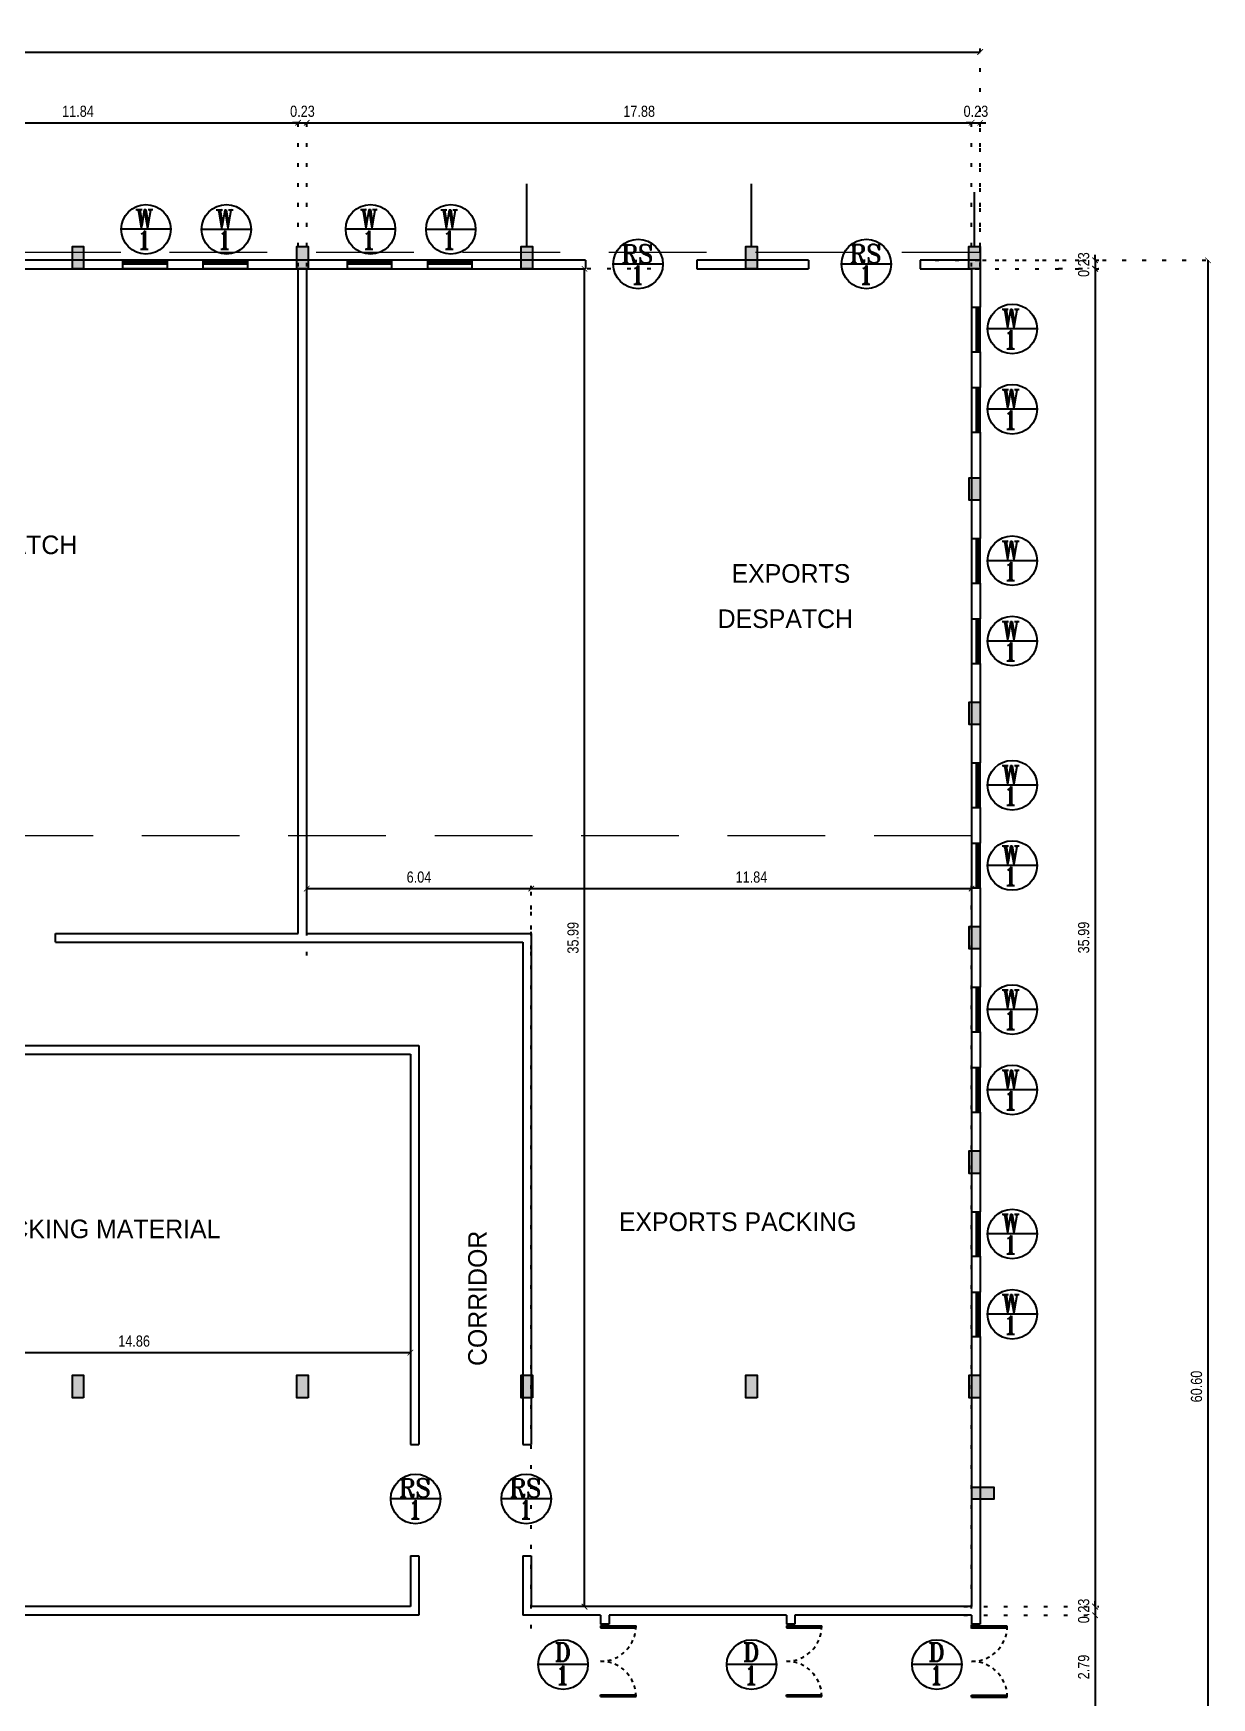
# Model space of a CAD drawing. Header units: metres. Extents: x 1422408 to 2267428, y 4130 to 80428.
# Drawn here: x 2267254.27 to 2267285.96, y 4234.77 to 4279.55 of the extents above; entities that cross this region are included whole.
import ezdxf

# ---------------------------------------------------------------- set-up
doc = ezdxf.new("R2010")
doc.units = ezdxf.units.M
doc.header["$LTSCALE"] = 3.5
doc.header["$MEASUREMENT"] = 0
doc.linetypes.add('DOT2', pattern=[0.125, 0, -0.125])
doc.linetypes.add('HIDDEN', pattern=[0.375, 0.25, -0.125])
doc.layers.get('0').update_dxf_attribs({"linetype": 'CONTINUOUS'})
doc.layers.get('DEFPOINTS').update_dxf_attribs({"linetype": 'CONTINUOUS'})
doc.layers.add('BEAM', color=8, linetype='HIDDEN', lineweight=0)
doc.layers.add('Building', color=7, linetype='CONTINUOUS', lineweight=13)
for name, color, linetype in [('COL', 2, 'CONTINUOUS'), ('DIM1', 5, 'CONTINUOUS'), ('DOOR', 8, 'CONTINUOUS'), ('ED', 30, 'CONTINUOUS'), ('TEXT', 4, 'CONTINUOUS'), ('TEXT1', 7, 'CONTINUOUS'), ('WALL', 125, 'CONTINUOUS'), ('WIN', 8, 'CONTINUOUS'), ('window', 252, 'CONTINUOUS')]:
    doc.layers.add(name, color=color, linetype=linetype)
doc.styles.add('D', font='romant.shx', dxfattribs={"width": 0.96, "height": 3.5})
doc.styles.add('ID', font='GOTHIC.TTF', dxfattribs={"width": 0.85})
doc.dimstyles.new('1-100-ID', dxfattribs={"dimtxt": 0.3, "dimasz": 0.15, "dimexe": 0.1, "dimexo": 0.06, "dimgap": 0.15, "dimtad": 1, "dimzin": 3, "dimdsep": 46, "dimtxsty": 'ID', "dimblk": 'ARCHTICK', "dimcen": 0, "dimclrd": 252, "dimclre": 252, "dimclrt": 3, "dimadec": 0, "dimazin": 0, "dimtfac": 1, "dimtix": 1, "dimtmove": 2, "dimatfit": 3, "dimldrblk": 'OPEN90', "dimfxl": 0, "dimtolj": 1, "dimtzin": 0, "dimarcsym": 0})

# ---------------------------------------------------------------- blocks, each defined once
blk = doc.blocks.new('c11')
at = {"layer": 'COL'}
blk.add_hatch(color=256, dxfattribs=at).paths.add_polyline_path([(0, -150), (0, 150), (600, 150), (600, -150)])
blk.add_lwpolyline([(0, -150), (0, 150), (600, 150), (600, -150)], close=True, dxfattribs=at)
blk = doc.blocks.new('60DD')
at = {"layer": 'DOOR'}
for p, q in [((1.5, 0), (3, 0)), ((1.5, 0), (1.5, -28.6)), ((3, 0), (3, -28.6)), ((58.6, 0), (57.1, 0)), ((57.1, 0), (57.1, -28.6)), ((58.6, 0), (58.6, -28.6))]:
    blk.add_line(p, q, dxfattribs=at)
at = {"layer": 'DOOR', "linetype": 'HIDDEN'}
for centre, start, end in [((1.5, 0), 270, 0), ((58.6, 0), 180, 270)]:
    blk.add_arc(centre, 28.6, start, end, dxfattribs=at)
blk = doc.blocks.new('WIN 1')
at = {"layer": 'DIM1'}
blk.add_line((667, 0), (-667, 0), dxfattribs=at)
blk.add_circle((0, 0), 667, dxfattribs=at)
at = {"layer": 'TEXT1', "style": 'D', "width": 0.96}
for s, p in [('W', (-292, 29)), ('1', (-249, -537))]:
    blk.add_text(s, height=500, dxfattribs=at).set_placement(p)
blk = doc.blocks.new('_ArchTick')
at = {"color": 0, "linetype": 'ByBlock', "const_width": 0.15}
blk.add_lwpolyline([(-0.5, -0.5), (0.5, 0.5)], dxfattribs=at)
blk = doc.blocks.new('*D282')
at = {"layer": 'DEFPOINTS', "color": 0, "transparency": 16777216}
for p in [(2267261.39, 4277.139), (2267249.547, 4273.208), (2267261.39, 4273.208)]:
    blk.add_point(p, dxfattribs=at)
at = {"layer": 'ED', "color": 252, "linetype": 'DOT2', "lineweight": -2, "transparency": 16777216}
for p, q in [((2267249.547, 4273.268), (2267249.547, 4277.239)), ((2267261.39, 4273.268), (2267261.39, 4277.239))]:
    blk.add_line(p, q, dxfattribs=at)
at = {"layer": 'ED', "color": 252, "lineweight": -2, "transparency": 16777216}
blk.add_line((2267249.547, 4277.139), (2267261.39, 4277.139), dxfattribs=at)
at = {"layer": 'ED', "color": 252, "lineweight": -2, "transparency": 16777216, "xscale": 0.15, "yscale": 0.15, "zscale": 0.15, "rotation": 180}
blk.add_blockref('_ArchTick', (2267249.547, 4277.139), dxfattribs=at)
at = {"layer": 'ED', "color": 252, "lineweight": -2, "transparency": 16777216, "xscale": 0.15, "yscale": 0.15, "zscale": 0.15}
blk.add_blockref('_ArchTick', (2267261.39, 4277.139), dxfattribs=at)
at = {"layer": 'ED', "color": 3, "transparency": 16777216, "insert": (2267255.469, 4277.446), "char_height": 0.3, "attachment_point": 5, "style": 'ID'}
blk.add_mtext('\\A1;11.84', dxfattribs=at)
blk = doc.blocks.new('_Open90')
at = {"color": 0, "linetype": 'ByBlock', "lineweight": -2}
for p, q in [((0, 0), (-1, 0)), ((-0.5, 0.5), (0, 0)), ((0, 0), (-0.5, -0.5))]:
    blk.add_line(p, q, dxfattribs=at)
blk = doc.blocks.new('*D283')
at = {"layer": 'DEFPOINTS', "color": 0, "transparency": 16777216}
for p in [(2267261.62, 4277.139), (2267261.39, 4273.208), (2267261.62, 4273.208)]:
    blk.add_point(p, dxfattribs=at)
at = {"layer": 'ED', "color": 252, "lineweight": -2, "transparency": 16777216}
for p, q in [((2267261.39, 4277.139), (2267261.24, 4277.139)), ((2267261.39, 4277.139), (2267261.62, 4277.139)), ((2267261.62, 4277.139), (2267261.77, 4277.139))]:
    blk.add_line(p, q, dxfattribs=at)
at = {"layer": 'ED', "color": 252, "linetype": 'DOT2', "lineweight": -2, "transparency": 16777216}
for p, q in [((2267261.39, 4273.268), (2267261.39, 4277.239)), ((2267261.62, 4273.268), (2267261.62, 4277.239))]:
    blk.add_line(p, q, dxfattribs=at)
at = {"layer": 'ED', "color": 252, "lineweight": -2, "transparency": 16777216, "xscale": 0.15, "yscale": 0.15, "zscale": 0.15}
blk.add_blockref('_ArchTick', (2267261.39, 4277.139), dxfattribs=at)
at = {"layer": 'ED', "color": 252, "lineweight": -2, "transparency": 16777216, "xscale": 0.15, "yscale": 0.15, "zscale": 0.15, "rotation": 180}
blk.add_blockref('_ArchTick', (2267261.62, 4277.139), dxfattribs=at)
at = {"layer": 'ED', "color": 3, "transparency": 16777216, "insert": (2267261.505, 4277.446), "char_height": 0.3, "attachment_point": 5, "style": 'ID'}
blk.add_mtext('\\A1;0.23', dxfattribs=at)
blk = doc.blocks.new('*D284')
at = {"layer": 'DEFPOINTS', "color": 0, "transparency": 16777216}
for p in [(2267279.5, 4277.139), (2267261.62, 4273.208), (2267279.5, 4273.208)]:
    blk.add_point(p, dxfattribs=at)
at = {"layer": 'ED', "color": 252, "linetype": 'DOT2', "lineweight": -2, "transparency": 16777216}
for p, q in [((2267261.62, 4273.268), (2267261.62, 4277.239)), ((2267279.5, 4273.268), (2267279.5, 4277.239))]:
    blk.add_line(p, q, dxfattribs=at)
at = {"layer": 'ED', "color": 252, "lineweight": -2, "transparency": 16777216}
blk.add_line((2267261.62, 4277.139), (2267279.5, 4277.139), dxfattribs=at)
at = {"layer": 'ED', "color": 252, "lineweight": -2, "transparency": 16777216, "xscale": 0.15, "yscale": 0.15, "zscale": 0.15, "rotation": 180}
blk.add_blockref('_ArchTick', (2267261.62, 4277.139), dxfattribs=at)
at = {"layer": 'ED', "color": 252, "lineweight": -2, "transparency": 16777216, "xscale": 0.15, "yscale": 0.15, "zscale": 0.15}
blk.add_blockref('_ArchTick', (2267279.5, 4277.139), dxfattribs=at)
at = {"layer": 'ED', "color": 3, "transparency": 16777216, "insert": (2267270.56, 4277.446), "char_height": 0.3, "attachment_point": 5, "style": 'ID'}
blk.add_mtext('\\A1;17.88', dxfattribs=at)
blk = doc.blocks.new('*D285')
at = {"layer": 'DEFPOINTS', "color": 0, "transparency": 16777216}
for p in [(2267279.73, 4277.139), (2267279.5, 4273.208), (2267279.73, 4273.208)]:
    blk.add_point(p, dxfattribs=at)
at = {"layer": 'ED', "color": 252, "lineweight": -2, "transparency": 16777216}
for p, q in [((2267279.5, 4277.139), (2267279.35, 4277.139)), ((2267279.5, 4277.139), (2267279.73, 4277.139)), ((2267279.73, 4277.139), (2267279.88, 4277.139))]:
    blk.add_line(p, q, dxfattribs=at)
at = {"layer": 'ED', "color": 252, "linetype": 'DOT2', "lineweight": -2, "transparency": 16777216}
for p, q in [((2267279.5, 4273.268), (2267279.5, 4277.239)), ((2267279.73, 4273.268), (2267279.73, 4277.239))]:
    blk.add_line(p, q, dxfattribs=at)
at = {"layer": 'ED', "color": 252, "lineweight": -2, "transparency": 16777216, "xscale": 0.15, "yscale": 0.15, "zscale": 0.15}
blk.add_blockref('_ArchTick', (2267279.5, 4277.139), dxfattribs=at)
at = {"layer": 'ED', "color": 252, "lineweight": -2, "transparency": 16777216, "xscale": 0.15, "yscale": 0.15, "zscale": 0.15, "rotation": 180}
blk.add_blockref('_ArchTick', (2267279.73, 4277.139), dxfattribs=at)
at = {"layer": 'ED', "color": 3, "transparency": 16777216, "insert": (2267279.615, 4277.446), "char_height": 0.3, "attachment_point": 5, "style": 'ID'}
blk.add_mtext('\\A1;0.23', dxfattribs=at)
blk = doc.blocks.new('*D289')
at = {"layer": 'DEFPOINTS', "color": 0, "transparency": 16777216}
for p in [(2267279.73, 4279.041), (2267191.967, 4273.61), (2267279.73, 4273.61)]:
    blk.add_point(p, dxfattribs=at)
at = {"layer": 'ED', "color": 252, "linetype": 'DOT2', "lineweight": -2, "transparency": 16777216}
for p, q in [((2267191.967, 4273.67), (2267191.967, 4279.141)), ((2267279.73, 4273.67), (2267279.73, 4279.141))]:
    blk.add_line(p, q, dxfattribs=at)
at = {"layer": 'ED', "color": 252, "lineweight": -2, "transparency": 16777216}
blk.add_line((2267191.967, 4279.041), (2267279.73, 4279.041), dxfattribs=at)
at = {"layer": 'ED', "color": 252, "lineweight": -2, "transparency": 16777216, "xscale": 0.15, "yscale": 0.15, "zscale": 0.15, "rotation": 180}
blk.add_blockref('_ArchTick', (2267191.967, 4279.041), dxfattribs=at)
at = {"layer": 'ED', "color": 252, "lineweight": -2, "transparency": 16777216, "xscale": 0.15, "yscale": 0.15, "zscale": 0.15}
blk.add_blockref('_ArchTick', (2267279.73, 4279.041), dxfattribs=at)
at = {"layer": 'ED', "color": 3, "transparency": 16777216, "insert": (2267235.849, 4279.349), "char_height": 0.3, "attachment_point": 5, "style": 'ID'}
blk.add_mtext('\\A1;87.76', dxfattribs=at)
blk = doc.blocks.new('*D302')
at = {"layer": 'DEFPOINTS', "color": 0, "transparency": 16777216}
for p in [(2267278.458, 4273.439), (2267278.458, 4273.208), (2267282.821, 4273.208)]:
    blk.add_point(p, dxfattribs=at)
at = {"layer": 'ED', "color": 252, "lineweight": -2, "transparency": 16777216}
for p, q in [((2267282.821, 4273.439), (2267282.821, 4273.589)), ((2267282.821, 4273.439), (2267282.821, 4273.208)), ((2267282.821, 4273.208), (2267282.821, 4273.058))]:
    blk.add_line(p, q, dxfattribs=at)
at = {"layer": 'ED', "color": 252, "linetype": 'DOT2', "lineweight": -2, "transparency": 16777216}
for p, q in [((2267278.518, 4273.439), (2267282.921, 4273.439)), ((2267278.518, 4273.208), (2267282.921, 4273.208))]:
    blk.add_line(p, q, dxfattribs=at)
at = {"layer": 'ED', "color": 252, "lineweight": -2, "transparency": 16777216, "xscale": 0.15, "yscale": 0.15, "zscale": 0.15}
for p, rotation in [((2267282.821, 4273.439), 270), ((2267282.821, 4273.208), 90)]:
    blk.add_blockref('_ArchTick', p, dxfattribs=dict(at, rotation=rotation))
at = {"layer": 'ED', "color": 3, "transparency": 16777216, "insert": (2267282.514, 4273.323), "char_height": 0.3, "attachment_point": 5, "rotation": 90, "style": 'ID'}
blk.add_mtext('\\A1;0.23', dxfattribs=at)
blk = doc.blocks.new('*D303')
at = {"layer": 'DEFPOINTS', "color": 0, "transparency": 16777216}
for p in [(2267281.78, 4273.214), (2267282.821, 4237.224), (2267282.821, 4237.224)]:
    blk.add_point(p, dxfattribs=at)
at = {"layer": 'ED', "color": 252, "linetype": 'DOT2', "lineweight": -2, "transparency": 16777216}
for p, q in [((2267281.84, 4273.214), (2267282.921, 4273.214)), ((2267282.881, 4237.224), (2267282.921, 4237.224))]:
    blk.add_line(p, q, dxfattribs=at)
at = {"layer": 'ED', "color": 252, "lineweight": -2, "transparency": 16777216}
blk.add_line((2267282.821, 4273.214), (2267282.821, 4237.224), dxfattribs=at)
at = {"layer": 'ED', "color": 252, "lineweight": -2, "transparency": 16777216, "xscale": 0.15, "yscale": 0.15, "zscale": 0.15}
for p, rotation in [((2267282.821, 4273.214), 90), ((2267282.821, 4237.224), 270)]:
    blk.add_blockref('_ArchTick', p, dxfattribs=dict(at, rotation=rotation))
at = {"layer": 'ED', "color": 3, "transparency": 16777216, "insert": (2267282.514, 4255.219), "char_height": 0.3, "attachment_point": 5, "rotation": 90, "style": 'ID'}
blk.add_mtext('\\A1;35.99', dxfattribs=at)
blk = doc.blocks.new('*D306')
at = {"layer": 'DEFPOINTS', "color": 0, "transparency": 16777216}
for p in [(2267279.73, 4273.438), (2267279.73, 4212.842), (2267285.856, 4212.842)]:
    blk.add_point(p, dxfattribs=at)
at = {"layer": 'ED', "color": 252, "linetype": 'DOT2', "lineweight": -2, "transparency": 16777216}
for p, q in [((2267279.79, 4273.438), (2267285.956, 4273.438)), ((2267279.79, 4212.842), (2267285.956, 4212.842))]:
    blk.add_line(p, q, dxfattribs=at)
at = {"layer": 'ED', "color": 252, "lineweight": -2, "transparency": 16777216}
blk.add_line((2267285.856, 4273.438), (2267285.856, 4212.842), dxfattribs=at)
at = {"layer": 'ED', "color": 252, "lineweight": -2, "transparency": 16777216, "xscale": 0.15, "yscale": 0.15, "zscale": 0.15}
for p, rotation in [((2267285.856, 4273.438), 90), ((2267285.856, 4212.842), 270)]:
    blk.add_blockref('_ArchTick', p, dxfattribs=dict(at, rotation=rotation))
at = {"layer": 'ED', "color": 3, "transparency": 16777216, "insert": (2267285.548, 4243.14), "char_height": 0.3, "attachment_point": 5, "rotation": 90, "style": 'ID'}
blk.add_mtext('\\A1;60.60', dxfattribs=at)
blk = doc.blocks.new('*D310')
at = {"layer": 'DEFPOINTS', "color": 0, "transparency": 16777216}
for p in [(2267249.547, 4252.08), (2267264.409, 4252.08), (2267264.409, 4244.054)]:
    blk.add_point(p, dxfattribs=at)
at = {"layer": 'ED', "color": 252, "linetype": 'DOT2', "lineweight": -2, "transparency": 16777216}
for p, q in [((2267249.547, 4252.02), (2267249.547, 4243.954)), ((2267264.409, 4252.02), (2267264.409, 4243.954))]:
    blk.add_line(p, q, dxfattribs=at)
at = {"layer": 'ED', "color": 252, "lineweight": -2, "transparency": 16777216}
blk.add_line((2267249.547, 4244.054), (2267264.409, 4244.054), dxfattribs=at)
at = {"layer": 'ED', "color": 252, "lineweight": -2, "transparency": 16777216, "xscale": 0.15, "yscale": 0.15, "zscale": 0.15, "rotation": 180}
blk.add_blockref('_ArchTick', (2267249.547, 4244.054), dxfattribs=at)
at = {"layer": 'ED', "color": 252, "lineweight": -2, "transparency": 16777216, "xscale": 0.15, "yscale": 0.15, "zscale": 0.15}
blk.add_blockref('_ArchTick', (2267264.409, 4244.054), dxfattribs=at)
at = {"layer": 'ED', "color": 3, "transparency": 16777216, "insert": (2267256.978, 4244.361), "char_height": 0.3, "attachment_point": 5, "style": 'ID'}
blk.add_mtext('\\A1;14.86', dxfattribs=at)
blk = doc.blocks.new('*D314')
at = {"layer": 'DEFPOINTS', "color": 0, "transparency": 16777216}
for p in [(2267267.657, 4256.537), (2267261.62, 4254.677), (2267267.657, 4254.677)]:
    blk.add_point(p, dxfattribs=at)
at = {"layer": 'ED', "color": 252, "linetype": 'DOT2', "lineweight": -2, "transparency": 16777216}
for p, q in [((2267261.62, 4254.737), (2267261.62, 4256.637)), ((2267267.657, 4254.737), (2267267.657, 4256.637))]:
    blk.add_line(p, q, dxfattribs=at)
at = {"layer": 'ED', "color": 252, "lineweight": -2, "transparency": 16777216}
blk.add_line((2267261.62, 4256.537), (2267267.657, 4256.537), dxfattribs=at)
at = {"layer": 'ED', "color": 252, "lineweight": -2, "transparency": 16777216, "xscale": 0.15, "yscale": 0.15, "zscale": 0.15, "rotation": 180}
blk.add_blockref('_ArchTick', (2267261.62, 4256.537), dxfattribs=at)
at = {"layer": 'ED', "color": 252, "lineweight": -2, "transparency": 16777216, "xscale": 0.15, "yscale": 0.15, "zscale": 0.15}
blk.add_blockref('_ArchTick', (2267267.657, 4256.537), dxfattribs=at)
at = {"layer": 'ED', "color": 3, "transparency": 16777216, "insert": (2267264.639, 4256.844), "char_height": 0.3, "attachment_point": 5, "style": 'ID'}
blk.add_mtext('\\A1;6.04', dxfattribs=at)
blk = doc.blocks.new('*D315')
at = {"layer": 'DEFPOINTS', "color": 0, "transparency": 16777216}
for p in [(2267279.5, 4256.537), (2267267.657, 4236.567), (2267279.5, 4236.567)]:
    blk.add_point(p, dxfattribs=at)
at = {"layer": 'ED', "color": 252, "linetype": 'DOT2', "lineweight": -2, "transparency": 16777216}
for p, q in [((2267267.657, 4236.627), (2267267.657, 4256.637)), ((2267279.5, 4236.627), (2267279.5, 4256.637))]:
    blk.add_line(p, q, dxfattribs=at)
at = {"layer": 'ED', "color": 252, "lineweight": -2, "transparency": 16777216}
blk.add_line((2267267.657, 4256.537), (2267279.5, 4256.537), dxfattribs=at)
at = {"layer": 'ED', "color": 252, "lineweight": -2, "transparency": 16777216, "xscale": 0.15, "yscale": 0.15, "zscale": 0.15, "rotation": 180}
blk.add_blockref('_ArchTick', (2267267.657, 4256.537), dxfattribs=at)
at = {"layer": 'ED', "color": 252, "lineweight": -2, "transparency": 16777216, "xscale": 0.15, "yscale": 0.15, "zscale": 0.15}
blk.add_blockref('_ArchTick', (2267279.5, 4256.537), dxfattribs=at)
at = {"layer": 'ED', "color": 3, "transparency": 16777216, "insert": (2267273.579, 4256.844), "char_height": 0.3, "attachment_point": 5, "style": 'ID'}
blk.add_mtext('\\A1;11.84', dxfattribs=at)
blk = doc.blocks.new('*D219')
at = {"layer": 'DEFPOINTS', "color": 0, "transparency": 16777216}
for p in [(2267269.09, 4273.208), (2267270.932, 4273.208), (2267270.932, 4237.218)]:
    blk.add_point(p, dxfattribs=at)
at = {"layer": 'ED', "color": 252, "linetype": 'DOT2', "lineweight": -2, "transparency": 16777216}
for p, q in [((2267270.872, 4273.208), (2267268.99, 4273.208)), ((2267270.872, 4237.218), (2267268.99, 4237.218))]:
    blk.add_line(p, q, dxfattribs=at)
at = {"layer": 'ED', "color": 252, "lineweight": -2, "transparency": 16777216}
blk.add_line((2267269.09, 4237.218), (2267269.09, 4273.208), dxfattribs=at)
at = {"layer": 'ED', "color": 252, "lineweight": -2, "transparency": 16777216, "xscale": 0.15, "yscale": 0.15, "zscale": 0.15}
for p, rotation in [((2267269.09, 4273.208), 90), ((2267269.09, 4237.218), 270)]:
    blk.add_blockref('_ArchTick', p, dxfattribs=dict(at, rotation=rotation))
at = {"layer": 'ED', "color": 3, "transparency": 16777216, "insert": (2267268.782, 4255.213), "char_height": 0.3, "attachment_point": 5, "rotation": 90, "style": 'ID'}
blk.add_mtext('\\A1;35.99', dxfattribs=at)
blk = doc.blocks.new('*D229')
at = {"layer": 'DEFPOINTS', "color": 0, "transparency": 16777216}
for p in [(2267279.229, 4237.218), (2267279.229, 4236.988), (2267282.821, 4236.988)]:
    blk.add_point(p, dxfattribs=at)
at = {"layer": 'ED', "color": 252, "lineweight": -2, "transparency": 16777216}
for p, q in [((2267282.821, 4237.218), (2267282.821, 4237.368)), ((2267282.821, 4237.218), (2267282.821, 4236.988)), ((2267282.821, 4236.988), (2267282.821, 4236.838))]:
    blk.add_line(p, q, dxfattribs=at)
at = {"layer": 'ED', "color": 252, "linetype": 'DOT2', "lineweight": -2, "transparency": 16777216}
for p, q in [((2267279.289, 4237.218), (2267282.921, 4237.218)), ((2267279.289, 4236.988), (2267282.921, 4236.988))]:
    blk.add_line(p, q, dxfattribs=at)
at = {"layer": 'ED', "color": 252, "lineweight": -2, "transparency": 16777216, "xscale": 0.15, "yscale": 0.15, "zscale": 0.15}
for p, rotation in [((2267282.821, 4237.218), 270), ((2267282.821, 4236.988), 90)]:
    blk.add_blockref('_ArchTick', p, dxfattribs=dict(at, rotation=rotation))
at = {"layer": 'ED', "color": 3, "transparency": 16777216, "insert": (2267282.514, 4237.103), "char_height": 0.3, "attachment_point": 5, "rotation": 90, "style": 'ID'}
blk.add_mtext('\\A1;0.23', dxfattribs=at)
blk = doc.blocks.new('*D230')
at = {"layer": 'DEFPOINTS', "color": 0, "transparency": 16777216}
for p in [(2267279.229, 4236.988), (2267279.15, 4234.2), (2267282.821, 4234.2)]:
    blk.add_point(p, dxfattribs=at)
at = {"layer": 'ED', "color": 252, "linetype": 'DOT2', "lineweight": -2, "transparency": 16777216}
for p, q in [((2267279.289, 4236.988), (2267282.921, 4236.988)), ((2267279.21, 4234.2), (2267282.921, 4234.2))]:
    blk.add_line(p, q, dxfattribs=at)
at = {"layer": 'ED', "color": 252, "lineweight": -2, "transparency": 16777216}
blk.add_line((2267282.821, 4236.988), (2267282.821, 4234.2), dxfattribs=at)
at = {"layer": 'ED', "color": 252, "lineweight": -2, "transparency": 16777216, "xscale": 0.15, "yscale": 0.15, "zscale": 0.15}
for p, rotation in [((2267282.821, 4236.988), 90), ((2267282.821, 4234.2), 270)]:
    blk.add_blockref('_ArchTick', p, dxfattribs=dict(at, rotation=rotation))
at = {"layer": 'ED', "color": 3, "transparency": 16777216, "insert": (2267282.514, 4235.594), "char_height": 0.3, "attachment_point": 5, "rotation": 90, "style": 'ID'}
blk.add_mtext('\\A1;2.79', dxfattribs=at)

msp = doc.modelspace()

# ---------------------------------------------------------------- linework, layer by layer
at = {"layer": 'BEAM', "ltscale": 3}
for p, q in [((2267190.99645, 4273.65863), (2267279.72997, 4273.65863)), ((2267279.49997, 4257.95678), (2267190.99716, 4257.95678))]:
    msp.add_line(p, q, dxfattribs=at)
at = {"layer": 'Building', "color": 0}
for p, q in [((2267279.49997, 4240.42367), (2267279.49997, 4240.12183)), ((2267280.10364, 4240.42367), (2267279.49997, 4240.42367)), ((2267280.10364, 4240.12183), (2267280.10364, 4240.42367)), ((2267279.49997, 4240.12183), (2267280.10364, 4240.12183))]:
    msp.add_line(p, q, dxfattribs=at)
msp.add_lwpolyline([(2267280.10364, 4240.12183), (2267280.10364, 4240.42367), (2267279.49997, 4240.42367), (2267279.49997, 4240.12183)], close=True, dxfattribs=at)
at = {"layer": 'DIM1'}
for p, q in [((2267271.1976, 4273.33774), (2267269.86432, 4273.33774)), ((2267277.33539, 4273.33774), (2267276.00211, 4273.33774)), ((2267265.21502, 4240.11728), (2267263.88174, 4240.11728)), ((2267268.18983, 4240.11728), (2267266.85655, 4240.11728)), ((2267269.18053, 4235.66006), (2267267.84725, 4235.66006)), ((2267274.25026, 4235.66006), (2267272.91698, 4235.66006)), ((2267279.23269, 4235.66006), (2267277.89941, 4235.66006))]:
    msp.add_line(p, q, dxfattribs=at)
for centre in [(2267270.53096, 4273.33774), (2267276.66875, 4273.33774), (2267264.54838, 4240.11728), (2267267.52319, 4240.11728), (2267268.51389, 4235.66006), (2267273.58362, 4235.66006), (2267278.56605, 4235.66006)]:
    msp.add_circle(centre, 0.66664, dxfattribs=at)
at = {"layer": 'ED'}
for p, q in [((2267267.54218, 4273.8119), (2267267.54218, 4275.49545)), ((2267273.57892, 4273.8119), (2267273.57892, 4275.49545)), ((2267279.57905, 4273.8119), (2267279.57905, 4275.27318))]:
    msp.add_line(p, q, dxfattribs=at)
at = {"layer": 'WALL'}
for p, q in [((2267269.11497, 4273.43863), (2267247.96293, 4273.43863)), ((2267247.96293, 4273.20823), (2267269.11497, 4273.20823)), ((2267256.67554, 4273.20823), (2267256.67554, 4273.43863)), ((2267257.87554, 4273.20823), (2267257.87554, 4273.43863)), ((2267258.83642, 4273.20823), (2267258.83642, 4273.43863)), ((2267260.03642, 4273.20823), (2267260.03642, 4273.43863)), ((2267261.39044, 4255.32869), (2267261.39044, 4273.20823)), ((2267261.62044, 4255.32869), (2267261.62044, 4273.20823)), ((2267262.71228, 4273.20823), (2267262.71228, 4273.43863)), ((2267263.91228, 4273.20823), (2267263.91228, 4273.43863)), ((2267264.87316, 4273.20823), (2267264.87316, 4273.43863)), ((2267266.07316, 4273.20823), (2267266.07316, 4273.43863)), ((2267269.11497, 4273.43863), (2267269.11497, 4273.20823)), ((2267272.11497, 4273.43863), (2267272.11497, 4273.20823)), ((2267275.11497, 4273.43863), (2267272.11497, 4273.43863)), ((2267272.11497, 4273.20823), (2267275.11497, 4273.20823)), ((2267275.11497, 4273.43863), (2267275.11497, 4273.20823)), ((2267279.72997, 4273.43863), (2267278.11497, 4273.43863)), ((2267278.11497, 4273.43863), (2267278.11497, 4273.20823)), ((2267278.11497, 4273.20823), (2267279.49997, 4273.20823)), ((2267279.49997, 4273.20823), (2267279.49997, 4272.17977)), ((2267279.72997, 4273.43823), (2267279.72997, 4272.17977)), ((2267279.49997, 4272.17977), (2267279.72997, 4272.17977)), ((2267279.49997, 4270.97977), (2267279.72997, 4270.97977)), ((2267279.49997, 4270.97977), (2267279.49997, 4270.01889)), ((2267279.72997, 4270.97977), (2267279.72997, 4270.01889)), ((2267279.49997, 4270.01889), (2267279.72997, 4270.01889)), ((2267279.49997, 4268.81889), (2267279.72997, 4268.81889)), ((2267279.49997, 4268.81889), (2267279.49997, 4265.95689)), ((2267279.72997, 4268.81889), (2267279.72997, 4265.95689)), ((2267279.49997, 4265.95689), (2267279.72997, 4265.95689)), ((2267279.49997, 4264.75689), (2267279.72997, 4264.75689)), ((2267279.49997, 4264.75689), (2267279.49997, 4263.79601)), ((2267279.72997, 4264.75689), (2267279.72997, 4263.79601)), ((2267279.49997, 4263.79601), (2267279.72997, 4263.79601)), ((2267279.49997, 4262.59601), (2267279.72997, 4262.59601)), ((2267279.49997, 4262.59601), (2267279.49997, 4259.91653)), ((2267279.72997, 4262.59601), (2267279.72997, 4259.91653)), ((2267279.49997, 4259.91653), (2267279.72997, 4259.91653)), ((2267279.49997, 4258.71653), (2267279.72997, 4258.71653)), ((2267279.49997, 4258.71653), (2267279.49997, 4257.75565)), ((2267279.72997, 4258.71653), (2267279.72997, 4257.75565)), ((2267279.49997, 4257.75565), (2267279.72997, 4257.75565)), ((2267279.49997, 4256.55565), (2267279.72997, 4256.55565)), ((2267279.49997, 4256.55565), (2267279.49997, 4253.87978)), ((2267279.72997, 4256.55565), (2267279.72997, 4253.87978)), ((2267254.86695, 4255.09869), (2267254.86695, 4255.32869)), ((2267254.86695, 4255.32869), (2267261.39044, 4255.32869)), ((2267261.62044, 4255.32869), (2267267.65718, 4255.32869)), ((2267267.65718, 4255.32869), (2267267.65718, 4241.58317)), ((2267254.86695, 4255.09869), (2267267.42718, 4255.09869)), ((2267267.42718, 4255.09869), (2267267.42718, 4241.58317)), ((2267279.49997, 4253.87978), (2267279.72997, 4253.87978)), ((2267279.49997, 4252.67978), (2267279.72997, 4252.67978)), ((2267279.49997, 4252.67978), (2267279.49997, 4251.7189)), ((2267279.72997, 4252.67978), (2267279.72997, 4251.7189)), ((2267237.24345, 4252.31032), (2267264.63881, 4252.31032)), ((2267249.54695, 4252.08032), (2267264.40881, 4252.08032)), ((2267264.40881, 4252.08032), (2267264.40881, 4241.58317)), ((2267264.63881, 4252.31032), (2267264.63881, 4241.58317)), ((2267279.49997, 4251.7189), (2267279.72997, 4251.7189)), ((2267279.49997, 4250.5189), (2267279.72997, 4250.5189)), ((2267279.49997, 4250.5189), (2267279.49997, 4247.84304)), ((2267279.72997, 4250.5189), (2267279.72997, 4247.84304)), ((2267279.49997, 4247.84304), (2267279.72997, 4247.84304)), ((2267279.49997, 4246.64304), (2267279.72997, 4246.64304)), ((2267279.49997, 4246.64304), (2267279.49997, 4245.68216)), ((2267279.72997, 4246.64304), (2267279.72997, 4245.68216)), ((2267279.49997, 4245.68216), (2267279.72997, 4245.68216)), ((2267279.49997, 4244.48216), (2267279.72997, 4244.48216)), ((2267279.49997, 4244.48216), (2267279.49997, 4237.21846)), ((2267279.72997, 4244.48216), (2267279.72997, 4236.75131)), ((2267264.40881, 4241.58317), (2267264.63881, 4241.58317)), ((2267267.42718, 4241.58317), (2267267.65718, 4241.58317)), ((2267279.49997, 4240.42367), (2267279.49997, 4237.33487)), ((2267264.40881, 4238.58317), (2267264.63881, 4238.58317)), ((2267264.40881, 4238.58317), (2267264.40881, 4237.21846)), ((2267264.63881, 4238.58317), (2267264.63881, 4236.98846)), ((2267267.42718, 4238.58317), (2267267.65718, 4238.58317)), ((2267267.42718, 4238.58317), (2267267.42718, 4236.98846)), ((2267267.65718, 4238.58317), (2267267.65718, 4237.21846)), ((2267264.63881, 4236.98846), (2267237.24345, 4236.98846)), ((2267264.40881, 4237.21846), (2267249.54695, 4237.21846)), ((2267269.5224, 4236.98846), (2267267.42718, 4236.98846)), ((2267279.49997, 4237.21846), (2267267.65718, 4237.21846)), ((2267269.5224, 4236.98846), (2267269.5224, 4236.75131)), ((2267269.5224, 4236.98846), (2267269.5224, 4236.75131)), ((2267269.7524, 4236.98846), (2267269.7524, 4236.75131)), ((2267269.7524, 4236.98846), (2267269.7524, 4236.75131)), ((2267274.51754, 4236.98846), (2267269.7524, 4236.98846)), ((2267274.51754, 4236.98846), (2267274.51754, 4236.75131)), ((2267274.51754, 4236.98846), (2267274.51754, 4236.75131)), ((2267279.49997, 4236.98846), (2267274.74754, 4236.98846)), ((2267274.74754, 4236.98846), (2267274.74754, 4236.75131)), ((2267274.74754, 4236.98846), (2267274.74754, 4236.75131)), ((2267279.49997, 4236.98846), (2267279.49997, 4236.75131)), ((2267269.7524, 4236.75131), (2267269.5224, 4236.75131)), ((2267269.7524, 4236.75131), (2267269.5224, 4236.75131)), ((2267274.74754, 4236.75131), (2267274.51754, 4236.75131)), ((2267274.74754, 4236.75131), (2267274.51754, 4236.75131)), ((2267279.72997, 4236.75131), (2267279.49997, 4236.75131))]:
    msp.add_line(p, q, dxfattribs=at)
at = {"layer": 'WIN'}
for p, q in [((2267256.67554, 4273.43863), (2267257.87554, 4273.43863)), ((2267256.67554, 4273.38934), (2267257.87554, 4273.38934)), ((2267256.67554, 4273.33934), (2267257.87554, 4273.33934)), ((2267257.87554, 4273.20823), (2267256.67554, 4273.20823)), ((2267258.83642, 4273.43863), (2267260.03642, 4273.43863)), ((2267258.83642, 4273.38955), (2267260.03642, 4273.38955)), ((2267258.83642, 4273.33955), (2267260.03642, 4273.33955)), ((2267260.03642, 4273.20823), (2267258.83642, 4273.20823)), ((2267262.71228, 4273.43863), (2267263.91228, 4273.43863)), ((2267262.71228, 4273.38934), (2267263.91228, 4273.38934)), ((2267262.71228, 4273.33934), (2267263.91228, 4273.33934)), ((2267263.91228, 4273.20823), (2267262.71228, 4273.20823)), ((2267264.87316, 4273.43863), (2267266.07316, 4273.43863)), ((2267264.87316, 4273.38955), (2267266.07316, 4273.38955)), ((2267264.87316, 4273.33955), (2267266.07316, 4273.33955)), ((2267266.07316, 4273.20823), (2267264.87316, 4273.20823)), ((2267279.49997, 4272.17977), (2267279.49997, 4270.97977)), ((2267279.63017, 4270.97977), (2267279.63017, 4272.17977)), ((2267279.68017, 4270.97977), (2267279.68017, 4272.17977)), ((2267279.72997, 4270.97977), (2267279.72997, 4272.17977)), ((2267279.49997, 4270.01889), (2267279.49997, 4268.81889)), ((2267279.62997, 4268.81889), (2267279.62997, 4270.01889)), ((2267279.67997, 4268.81889), (2267279.67997, 4270.01889)), ((2267279.72997, 4268.81889), (2267279.72997, 4270.01889)), ((2267279.49997, 4265.95689), (2267279.49997, 4264.75689)), ((2267279.63017, 4264.75689), (2267279.63017, 4265.95689)), ((2267279.68017, 4264.75689), (2267279.68017, 4265.95689)), ((2267279.72997, 4264.75689), (2267279.72997, 4265.95689)), ((2267279.49997, 4263.79601), (2267279.49997, 4262.59601)), ((2267279.62997, 4262.59601), (2267279.62997, 4263.79601)), ((2267279.67997, 4262.59601), (2267279.67997, 4263.79601)), ((2267279.72997, 4262.59601), (2267279.72997, 4263.79601)), ((2267279.49997, 4259.91653), (2267279.49997, 4258.71653)), ((2267279.63017, 4258.71653), (2267279.63017, 4259.91653)), ((2267279.68017, 4258.71653), (2267279.68017, 4259.91653)), ((2267279.72997, 4258.71653), (2267279.72997, 4259.91653)), ((2267279.49997, 4257.75565), (2267279.49997, 4256.55565)), ((2267279.62997, 4256.55565), (2267279.62997, 4257.75565)), ((2267279.67997, 4256.55565), (2267279.67997, 4257.75565)), ((2267279.72997, 4256.55565), (2267279.72997, 4257.75565)), ((2267279.49997, 4253.87978), (2267279.49997, 4252.67978)), ((2267279.63017, 4252.67978), (2267279.63017, 4253.87978)), ((2267279.68017, 4252.67978), (2267279.68017, 4253.87978)), ((2267279.72997, 4252.67978), (2267279.72997, 4253.87978)), ((2267279.49997, 4251.7189), (2267279.49997, 4250.5189)), ((2267279.62997, 4250.5189), (2267279.62997, 4251.7189)), ((2267279.67997, 4250.5189), (2267279.67997, 4251.7189)), ((2267279.72997, 4250.5189), (2267279.72997, 4251.7189)), ((2267279.49997, 4247.84304), (2267279.49997, 4246.64304)), ((2267279.63017, 4246.64304), (2267279.63017, 4247.84304)), ((2267279.68017, 4246.64304), (2267279.68017, 4247.84304)), ((2267279.72997, 4246.64304), (2267279.72997, 4247.84304)), ((2267279.49997, 4245.68216), (2267279.49997, 4244.48216)), ((2267279.62997, 4244.48216), (2267279.62997, 4245.68216)), ((2267279.67997, 4244.48216), (2267279.67997, 4245.68216)), ((2267279.72997, 4244.48216), (2267279.72997, 4245.68216))]:
    msp.add_line(p, q, dxfattribs=at)

# ---------------------------------------------------------------- block references
at = {"layer": 'COL', "color": 0, "xscale": -0.0010061242307226, "yscale": 0.0010061242307226, "zscale": 0.0010061242344763, "rotation": 180}
msp.add_blockref('c11', (2267279.49997, 4240.27275), dxfattribs=at)
at = {"layer": 'ED', "xscale": 0.001, "yscale": 0.001, "zscale": 0.001}
for p in [(2267257.29805, 4274.27215), (2267259.45893, 4274.27174), (2267263.33479, 4274.27215), (2267265.49567, 4274.27174), (2267280.59393, 4271.59359), (2267280.59413, 4269.43271), (2267280.59393, 4265.3577), (2267280.59413, 4263.19682), (2267280.59393, 4259.31734), (2267280.59413, 4257.15646), (2267280.59393, 4253.28059), (2267280.59413, 4251.11971), (2267280.59393, 4247.24385), (2267280.59413, 4245.08297)]:
    msp.add_blockref('WIN 1', p, dxfattribs=at)
at = {"layer": 'WALL', "xscale": 0.0010061242307226, "yscale": 0.0010061242307226, "zscale": 0.0010061242307226, "rotation": 90}
for p in [(2267255.46868, 4273.20823), (2267261.50543, 4273.20823), (2267267.54218, 4273.20823), (2267273.57892, 4273.20823), (2267279.57905, 4273.20823), (2267279.58046, 4266.98535), (2267279.58046, 4260.9486), (2267279.58046, 4254.91186), (2267279.58046, 4248.87511), (2267255.46869, 4242.83837), (2267261.50544, 4242.83837), (2267267.54218, 4242.83837), (2267273.57893, 4242.83837), (2267279.58046, 4242.83837), (2267279.58046, 4242.83837)]:
    msp.add_blockref('c11', p, dxfattribs=at)
at = {"layer": 'window', "rotation": 90}
for p, xscale, yscale, zscale in [((2267269.5224, 4234.74872), 0.0333333333333722, 0.0333333333333722, 0.0333333333333722), ((2267269.5224, 4234.74872), 0.0333333333333722, 0.0333333333333722, 0.0333333333333722), ((2267274.51754, 4234.74872), 0.0333333333333722, 0.0333333333333722, 0.0333333333333722), ((2267274.51754, 4234.74872), 0.0333333333333722, 0.0333333333333722, 0.0333333333333722), ((2267279.49997, 4234.73675), 0.0335374744883221, 0.0335374744883221, 0.0335374744883221)]:
    msp.add_blockref('60DD', p, dxfattribs=dict(at, xscale=xscale, yscale=yscale, zscale=zscale))

# ---------------------------------------------------------------- texts
at = {"layer": 'TEXT', "color": 0, "style": 'ID'}
for s, p in [('DISPATCH', (2267252.06904, 4265.53412)), ('EXPORTS ', (2267273.04288, 4264.76475)), ('DESPATCH', (2267272.67005, 4263.54645)), ('PACKING MATERIAL', (2267252.76038, 4247.13103)), ('EXPORTS PACKING', (2267270.01303, 4247.32395))]:
    msp.add_text(s, height=0.5, dxfattribs=at).set_placement(p)
msp.add_text('CORRIDOR', height=0.5, rotation=90, dxfattribs=at).set_placement((2267266.46229, 4243.69275))
at = {"layer": 'TEXT1', "style": 'D', "width": 0.96}
for s, p in [('RS', (2267270.07159, 4273.35792)), ('RS', (2267276.20938, 4273.36256)), ('1', (2267270.31483, 4272.80091)), ('1', (2267276.45262, 4272.80091)), ('RS', (2267264.08901, 4240.1584)), ('RS', (2267267.06382, 4240.1584)), ('1', (2267264.33224, 4239.58045)), ('1', (2267267.30706, 4239.58045)), ('D', (2267268.27586, 4235.74166)), ('D', (2267273.34558, 4235.74166)), ('D', (2267278.32801, 4235.74166)), ('1', (2267268.29776, 4235.12323)), ('1', (2267273.36748, 4235.12323)), ('1', (2267278.34991, 4235.12323))]:
    msp.add_text(s, height=0.5, dxfattribs=at).set_placement(p)

# ---------------------------------------------------------------- dimensions: what is measured, and where the dimension line sits
at = {"layer": 'ED'}
for p1, p2, distance, picture, middle in [((2267191.96716, 4273.61027), (2267279.72997, 4273.61027), 5.43121, '*D289', (2267235.84856, 4279.34903)), ((2267278.45832, 4273.43863), (2267278.45832, 4273.20823), 4.36296, '*D302', (2267282.51374, 4273.32343)), ((2267279.72997, 4273.43823), (2267279.72997, 4212.84178), 6.12578, '*D306', (2267285.54821, 4243.14)), ((2267261.62044, 4254.67748), (2267267.65718, 4254.67748), 1.85921, '*D314', (2267264.63881, 4256.84424)), ((2267267.65718, 4236.56725), (2267279.49997, 4236.56725), 19.96945, '*D315', (2267273.57857, 4256.84424)), ((2267249.54695, 4252.08032), (2267264.40881, 4252.08032), -8.02664, '*D310', (2267256.97788, 4244.36123))]:
    dim = msp.add_aligned_dim(p1=p1, p2=p2, distance=distance, dimstyle='1-100-ID', dxfattribs=at)
    dim.commit()
    dim.dimension.update_dxf_attribs({"geometry": picture, "text_midpoint": middle})
for base, p1, p2, angle, picture, middle in [((2267261.39044, 4277.13883), (2267249.54695, 4273.20823), (2267261.39044, 4273.20823), 180, '*D282', (2267255.46869, 4277.44638)), ((2267261.62044, 4277.13883), (2267261.39044, 4273.20823), (2267261.62044, 4273.20823), 180, '*D283', (2267261.50544, 4277.44638)), ((2267279.49997, 4277.13883), (2267261.62044, 4273.20823), (2267279.49997, 4273.20823), 180, '*D284', (2267270.5602, 4277.44638)), ((2267279.72997, 4277.13883), (2267279.49997, 4273.20823), (2267279.72997, 4273.20823), 180, '*D285', (2267279.61497, 4277.44638)), ((2267269.0899, 4273.20823), (2267270.93158, 4237.21846), (2267270.93158, 4273.20823), 90, '*D219', (2267268.78235, 4255.21334)), ((2267282.82129, 4237.22386), (2267281.77964, 4273.21363), (2267282.82129, 4237.22386), 90, '*D303', (2267282.51374, 4255.21874)), ((2267282.82129, 4236.98846), (2267279.22856, 4237.21846), (2267279.22856, 4236.98846), 90, '*D229', (2267282.51374, 4237.10346)), ((2267282.82129, 4234.20009), (2267279.22856, 4236.98846), (2267279.14988, 4234.20009), 90, '*D230', (2267282.51374, 4235.59427))]:
    dim = msp.add_linear_dim(base=base, p1=p1, p2=p2, angle=angle, dimstyle='1-100-ID', dxfattribs=at)
    dim.commit()
    dim.dimension.update_dxf_attribs({"geometry": picture, "text_midpoint": middle})

doc.saveas('drawing.dxf')
